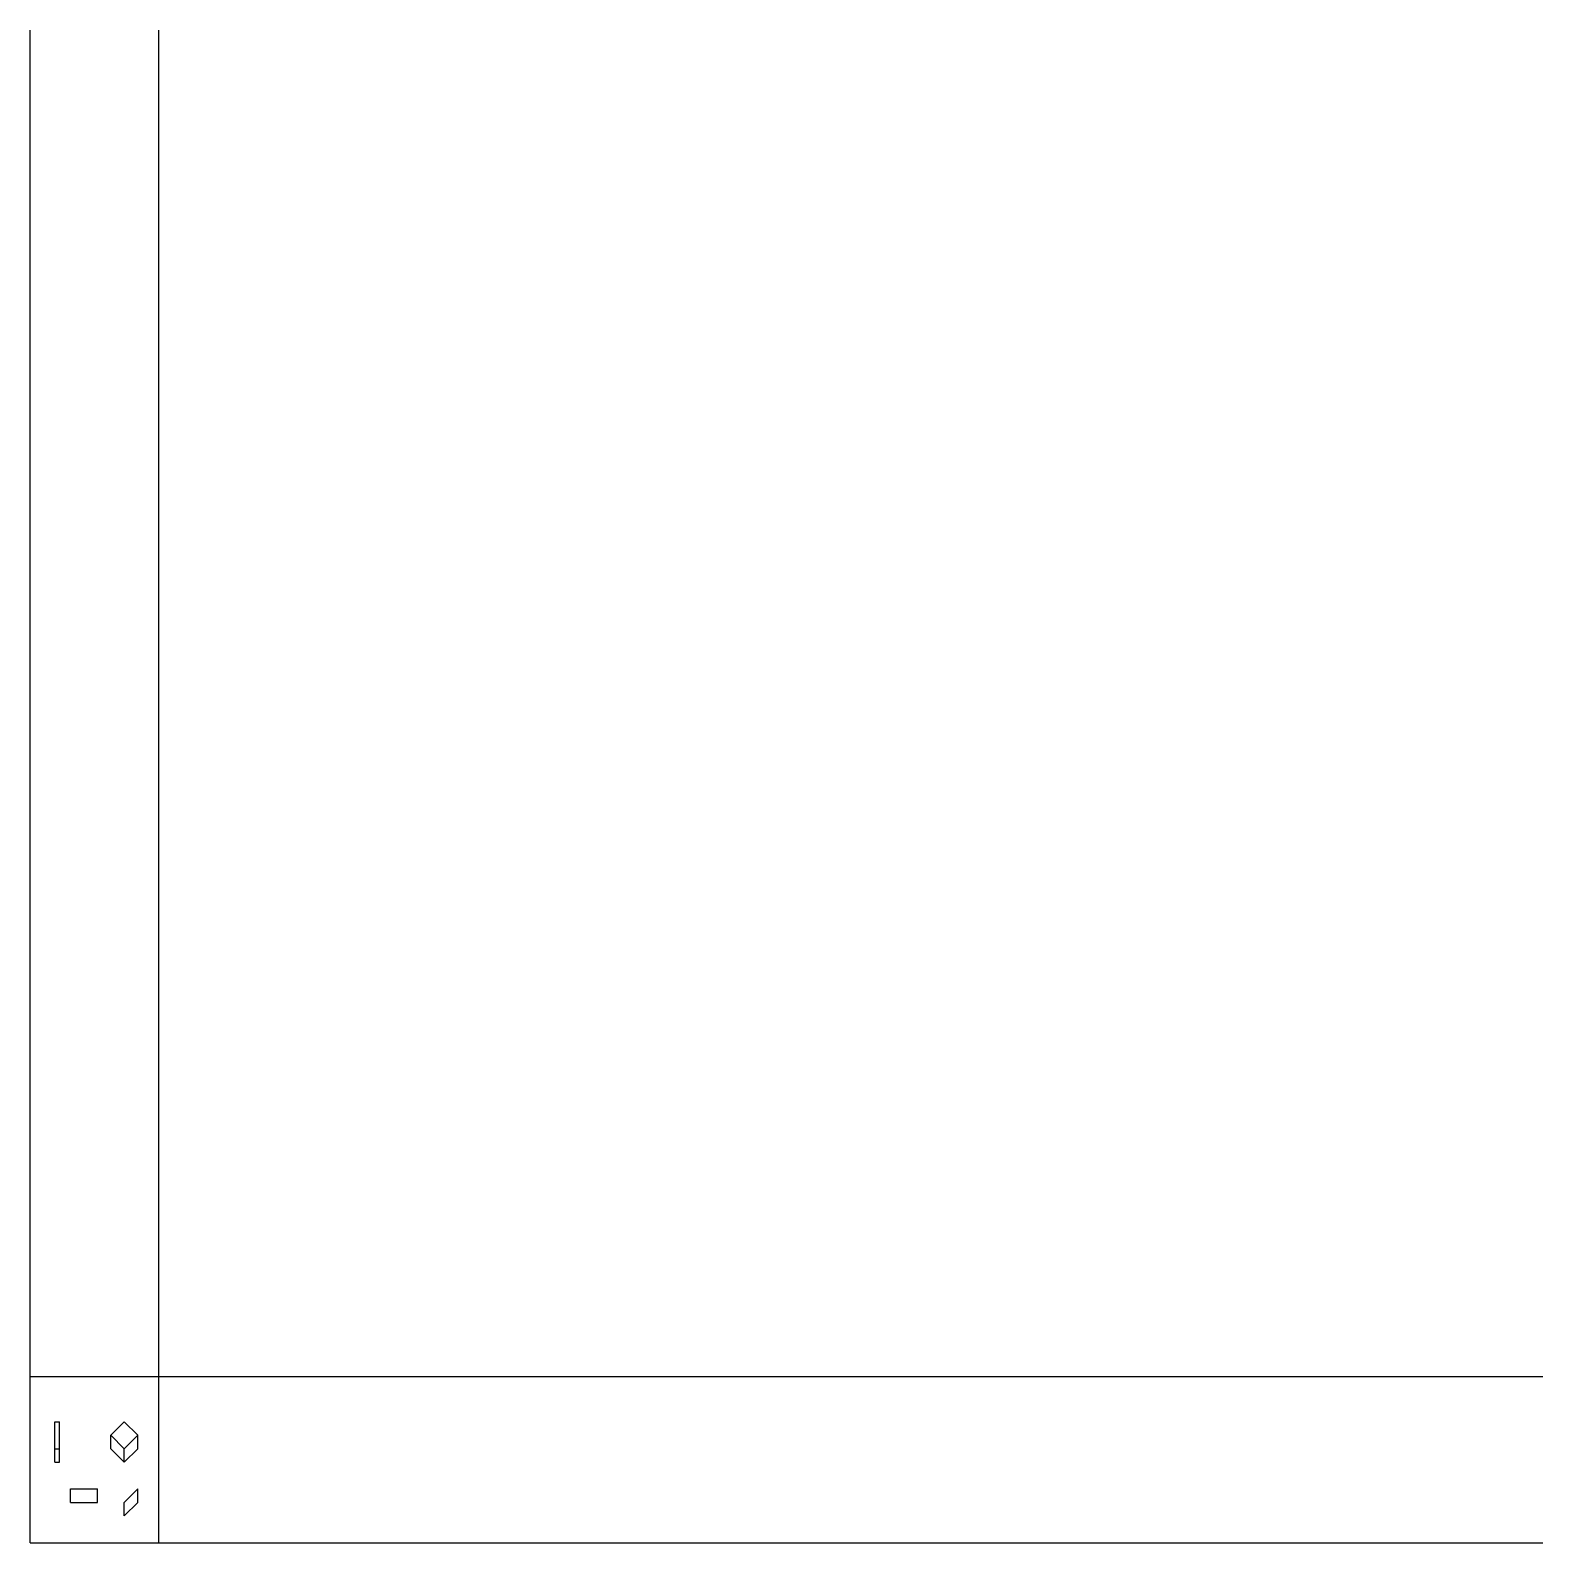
# Model space of a CAD drawing. Header units: inches. Extents: x 0 to 100, y 0 to 100.
import ezdxf

# ---------------------------------------------------------------- set-up
doc = ezdxf.new("R2010")
doc.units = ezdxf.units.IN
doc.header["$MEASUREMENT"] = 0
doc.layers.get('0').update_dxf_attribs({"lineweight": 25, "true_color": 0xffffff})

msp = doc.modelspace()

# ---------------------------------------------------------------- linework, layer by layer
for p, q in [((0, 0), (0, 100)), ((8.5, 0), (8.5, 100)), ((0, 11), (100, 11)), ((1.63, 5.33), (1.63, 8)), ((1.63, 8), (1.93, 8)), ((1.93, 5.33), (1.93, 8)), ((5.33, 7.11), (6.22, 8)), ((5.33, 6.22), (5.33, 7.11)), ((5.33, 7.11), (6.22, 6.22)), ((6.22, 8), (7.11, 7.11)), ((6.22, 6.22), (7.11, 7.11)), ((7.11, 6.22), (7.11, 7.11)), ((1.63, 6.22), (1.93, 6.22)), ((6.22, 5.33), (5.33, 6.22)), ((6.22, 5.33), (6.22, 6.22)), ((6.22, 5.33), (7.11, 6.22)), ((1.63, 5.33), (1.93, 5.33)), ((2.67, 2.67), (2.67, 3.56)), ((2.67, 3.56), (4.44, 3.56)), ((4.44, 2.67), (4.44, 3.56)), ((6.22, 2.67), (7.11, 3.56)), ((7.11, 2.67), (7.11, 3.56)), ((2.67, 2.67), (4.44, 2.67)), ((6.22, 1.78), (6.22, 2.67)), ((6.22, 1.78), (7.11, 2.67)), ((0, 0), (100, 0))]:
    msp.add_line(p, q)

doc.saveas('drawing.dxf')
